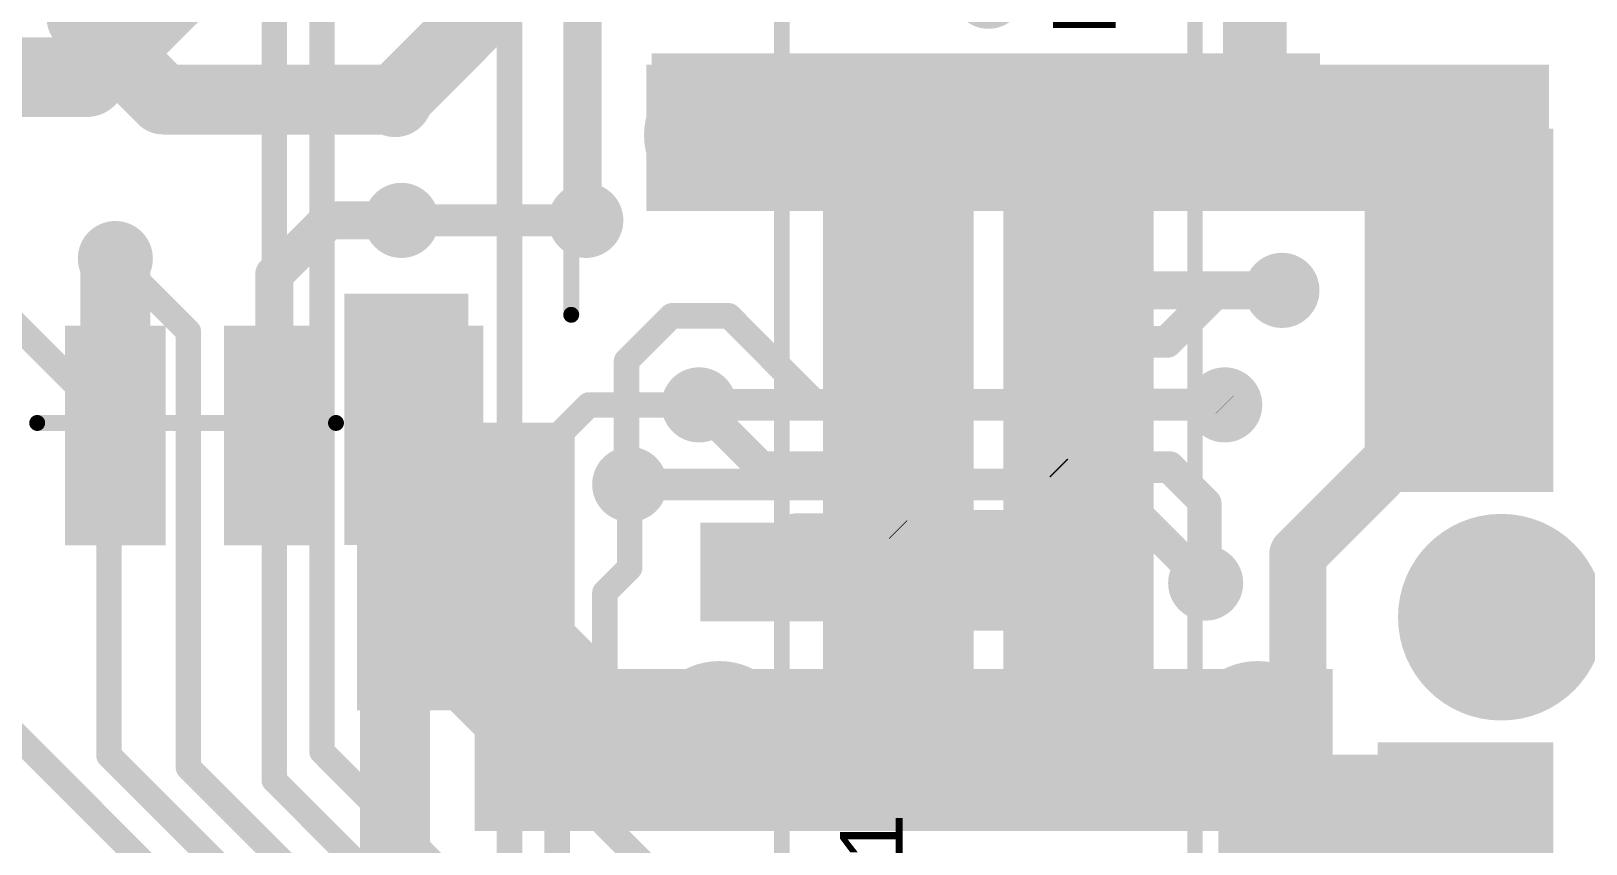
# Model space of a CAD drawing. Header units: millimetres. Extents: x -1.41 to 1.41, y -0.13 to 2.68.
# Drawn here: x -0.8745 to -0.3854, y 0.243 to 0.4985 of the extents above; entities that cross this region are included whole.
import ezdxf

# ---------------------------------------------------------------- set-up
doc = ezdxf.new("R2010")
doc.units = ezdxf.units.MM
doc.header["$MEASUREMENT"] = 0
for name, color, linetype in [('BottomLayer', 5, 'Continuous'), ('BottomPaste', 16, 'Continuous'), ('BottomSolder', 6, 'Continuous'), ('Mechanical2', 216, 'Continuous'), ('MultiLayer', 9, 'Continuous'), ('PadHoleLayer', 156, 'Continuous'), ('TopLayer', 1, 'Continuous'), ('TopOverlay', 2, 'Continuous'), ('TopPaste', 8, 'Continuous'), ('TopSolder', 216, 'Continuous'), ('ViaHoleLayer', 16, 'Continuous')]:
    doc.layers.add(name, color=color, linetype=linetype)

# ---------------------------------------------------------------- blocks, each defined once
blk = doc.blocks.new('T_______S______13___A________5')
at = {"layer": 'TopLayer'}
for points in [[(-0.20669, 0.11811), (-0.12795, 0.11811), (-0.12795, 0.05906), (-0.20669, 0.05906)], [(0.12795, 0.11811), (0.20669, 0.11811), (0.20669, 0.05906), (0.12795, 0.05906)], [(-0.20669, -0.05906), (-0.12795, -0.05906), (-0.12795, -0.11811), (-0.20669, -0.11811)], [(0.12795, -0.05906), (0.20669, -0.05906), (0.20669, -0.11811), (0.12795, -0.11811)]]:
    blk.add_hatch(color=1, dxfattribs=at).paths.add_polyline_path(points)
at = {"layer": 'TopPaste'}
for points in [[(-0.20669, 0.11811), (-0.12795, 0.11811), (-0.12795, 0.05906), (-0.20669, 0.05906)], [(0.12795, 0.11811), (0.20669, 0.11811), (0.20669, 0.05906), (0.12795, 0.05906)], [(-0.20669, -0.05906), (-0.12795, -0.05906), (-0.12795, -0.11811), (-0.20669, -0.11811)], [(0.12795, -0.05906), (0.20669, -0.05906), (0.20669, -0.11811), (0.12795, -0.11811)]]:
    blk.add_hatch(color=8, dxfattribs=at).paths.add_polyline_path(points)
at = {"layer": 'TopSolder'}
for points in [[(-0.21069, 0.12211), (-0.12395, 0.12211), (-0.12395, 0.05506), (-0.21069, 0.05506)], [(0.12395, 0.12211), (0.21069, 0.12211), (0.21069, 0.05506), (0.12395, 0.05506)], [(-0.21069, -0.05506), (-0.12395, -0.05506), (-0.12395, -0.12211), (-0.21069, -0.12211)], [(0.12395, -0.05506), (0.21069, -0.05506), (0.21069, -0.12211), (0.12395, -0.12211)]]:
    blk.add_hatch(color=216, dxfattribs=at).paths.add_polyline_path(points)
at = {"layer": 'TopOverlay', "const_width": 0.005}
for points in [[(-0.09, 0.121), (0.094, 0.121)], [(-0.124, 0.047), (-0.124, -0.047)], [(0.124, 0.047), (0.124, -0.047)], [(-0.09, -0.121), (0.094, -0.121)]]:
    blk.add_lwpolyline(points, dxfattribs=at)
at = {"layer": 'TopOverlay', "const_width": 0.0025}
for points in [[(-0.09125, 0.121, 1), (-0.08875, 0.121, 1)], [(0.09275, 0.121, 1), (0.09525, 0.121, 1)], [(-0.12525, 0.047, 1), (-0.12275, 0.047, 1)], [(0.12275, 0.047, 1), (0.12525, 0.047, 1)], [(-0.12525, -0.047, 1), (-0.12275, -0.047, 1)], [(0.12275, -0.047, 1), (0.12525, -0.047, 1)], [(-0.09125, -0.121, 1), (-0.08875, -0.121, 1)], [(0.09275, -0.121, 1), (0.09525, -0.121, 1)]]:
    blk.add_lwpolyline(points, format="xyb", close=True, dxfattribs=at)
blk = doc.blocks.new('SOIC_8_B_14')
at = {"layer": 'BottomLayer'}
for points in [[(-0.13681, 0.06319), (-0.13681, 0.08681), (-0.07579, 0.08681), (-0.07579, 0.06319)], [(0.07579, 0.06319), (0.07579, 0.08681), (0.13681, 0.08681), (0.13681, 0.06319)], [(-0.13681, 0.01319), (-0.13681, 0.03681), (-0.07579, 0.03681), (-0.07579, 0.01319)], [(0.07579, 0.01319), (0.07579, 0.03681), (0.13681, 0.03681), (0.13681, 0.01319)], [(-0.13681, -0.03681), (-0.13681, -0.01319), (-0.07579, -0.01319), (-0.07579, -0.03681)], [(0.07579, -0.03681), (0.07579, -0.01319), (0.13681, -0.01319), (0.13681, -0.03681)], [(-0.13681, -0.08681), (-0.13681, -0.06319), (-0.07579, -0.06319), (-0.07579, -0.08681)], [(0.07579, -0.08681), (0.07579, -0.06319), (0.13681, -0.06319), (0.13681, -0.08681)]]:
    blk.add_hatch(color=5, dxfattribs=at).paths.add_polyline_path(points)
at = {"layer": 'BottomPaste'}
for points in [[(-0.13681, 0.06319), (-0.13681, 0.08681), (-0.07579, 0.08681), (-0.07579, 0.06319)], [(0.07579, 0.06319), (0.07579, 0.08681), (0.13681, 0.08681), (0.13681, 0.06319)], [(-0.13681, 0.01319), (-0.13681, 0.03681), (-0.07579, 0.03681), (-0.07579, 0.01319)], [(0.07579, 0.01319), (0.07579, 0.03681), (0.13681, 0.03681), (0.13681, 0.01319)], [(-0.13681, -0.03681), (-0.13681, -0.01319), (-0.07579, -0.01319), (-0.07579, -0.03681)], [(0.07579, -0.03681), (0.07579, -0.01319), (0.13681, -0.01319), (0.13681, -0.03681)], [(-0.13681, -0.08681), (-0.13681, -0.06319), (-0.07579, -0.06319), (-0.07579, -0.08681)], [(0.07579, -0.08681), (0.07579, -0.06319), (0.13681, -0.06319), (0.13681, -0.08681)]]:
    blk.add_hatch(color=16, dxfattribs=at).paths.add_polyline_path(points)
at = {"layer": 'BottomSolder'}
for points in [[(-0.14081, 0.05919), (-0.14081, 0.09081), (-0.07179, 0.09081), (-0.07179, 0.05919)], [(0.07179, 0.05919), (0.07179, 0.09081), (0.14081, 0.09081), (0.14081, 0.05919)], [(-0.14081, 0.00919), (-0.14081, 0.04081), (-0.07179, 0.04081), (-0.07179, 0.00919)], [(0.07179, 0.00919), (0.07179, 0.04081), (0.14081, 0.04081), (0.14081, 0.00919)], [(-0.14081, -0.04081), (-0.14081, -0.00919), (-0.07179, -0.00919), (-0.07179, -0.04081)], [(0.07179, -0.04081), (0.07179, -0.00919), (0.14081, -0.00919), (0.14081, -0.04081)], [(-0.14081, -0.09081), (-0.14081, -0.05919), (-0.07179, -0.05919), (-0.07179, -0.09081)], [(0.07179, -0.09081), (0.07179, -0.05919), (0.14081, -0.05919), (0.14081, -0.09081)]]:
    blk.add_hatch(color=6, dxfattribs=at).paths.add_polyline_path(points)
blk = doc.blocks.new('MC_318FB_41')
at = {"layer": 'BottomLayer'}
h = blk.add_hatch(color=5, dxfattribs=at)
edge = h.paths.add_edge_path()
edge.add_arc((-0.09449, 0.08465), 0.01969, 0, 360)
h = blk.add_hatch(color=5, dxfattribs=at)
edge = h.paths.add_edge_path()
edge.add_arc((0.09449, 0.08465), 0.01969, 0, 360)
h = blk.add_hatch(color=5, dxfattribs=at)
edge = h.paths.add_edge_path()
edge.add_arc((-0.09449, -0.08465), 0.01969, 0, 360)
h = blk.add_hatch(color=5, dxfattribs=at)
edge = h.paths.add_edge_path()
edge.add_arc((0.09449, -0.08465), 0.01969, 0, 360)
at = {"layer": 'BottomSolder'}
h = blk.add_hatch(color=6, dxfattribs=at)
edge = h.paths.add_edge_path()
edge.add_arc((-0.09449, 0.08465), 0.02369, 0, 360)
h = blk.add_hatch(color=6, dxfattribs=at)
edge = h.paths.add_edge_path()
edge.add_arc((0.09449, 0.08465), 0.02369, 0, 360)
h = blk.add_hatch(color=6, dxfattribs=at)
edge = h.paths.add_edge_path()
edge.add_arc((-0.14764, 0), 0.004, 0, 360)
h = blk.add_hatch(color=6, dxfattribs=at)
edge = h.paths.add_edge_path()
edge.add_arc((0.14764, 0), 0.004, 0, 360)
h = blk.add_hatch(color=6, dxfattribs=at)
edge = h.paths.add_edge_path()
edge.add_arc((-0.09449, -0.08465), 0.02369, 0, 360)
h = blk.add_hatch(color=6, dxfattribs=at)
edge = h.paths.add_edge_path()
edge.add_arc((0.09449, -0.08465), 0.02369, 0, 360)
at = {"layer": 'MultiLayer'}
h = blk.add_hatch(color=9, dxfattribs=at)
edge = h.paths.add_edge_path()
edge.add_arc((-0.09449, 0.08465), 0.01969, 0, 360)
h = blk.add_hatch(color=9, dxfattribs=at)
edge = h.paths.add_edge_path()
edge.add_arc((0.09449, 0.08465), 0.01969, 0, 360)
h = blk.add_hatch(color=9, dxfattribs=at)
edge = h.paths.add_edge_path()
edge.add_arc((-0.09449, -0.08465), 0.01969, 0, 360)
h = blk.add_hatch(color=9, dxfattribs=at)
edge = h.paths.add_edge_path()
edge.add_arc((0.09449, -0.08465), 0.01969, 0, 360)
at = {"layer": 'PadHoleLayer'}
h = blk.add_hatch(color=156, dxfattribs=at)
edge = h.paths.add_edge_path()
edge.add_arc((-0.09449, 0.08465), 0.01378, 0, 360)
h = blk.add_hatch(color=156, dxfattribs=at)
edge = h.paths.add_edge_path()
edge.add_arc((0.09449, 0.08465), 0.01378, 0, 360)
h = blk.add_hatch(color=156, dxfattribs=at)
edge = h.paths.add_edge_path()
edge.add_arc((-0.14764, 0), 0.01299, 0, 360)
h = blk.add_hatch(color=156, dxfattribs=at)
edge = h.paths.add_edge_path()
edge.add_arc((0.13937, 0), 0.01142, 90, 270)
edge.add_line((0.13937, -0.01142), (0.15591, -0.01142))
edge.add_arc((0.15591, 0), 0.01142, 270, 450)
edge.add_line((0.15591, 0.01142), (0.13937, 0.01142))
h = blk.add_hatch(color=156, dxfattribs=at)
edge = h.paths.add_edge_path()
edge.add_arc((-0.09449, -0.08465), 0.01378, 0, 360)
h = blk.add_hatch(color=156, dxfattribs=at)
edge = h.paths.add_edge_path()
edge.add_arc((0.09449, -0.08465), 0.01378, 0, 360)
at = {"layer": 'TopLayer'}
h = blk.add_hatch(color=1, dxfattribs=at)
edge = h.paths.add_edge_path()
edge.add_arc((-0.09449, 0.08465), 0.01969, 0, 360)
h = blk.add_hatch(color=1, dxfattribs=at)
edge = h.paths.add_edge_path()
edge.add_arc((0.09449, 0.08465), 0.01969, 0, 360)
for points in [[(-0.11417, 0.04803), (-0.10236, 0.04803), (-0.10236, 0.00866), (-0.11417, 0.00866)], [(-0.09449, 0.04803), (-0.08268, 0.04803), (-0.08268, 0.00866), (-0.09449, 0.00866)], [(-0.0748, 0.04803), (-0.06299, 0.04803), (-0.06299, 0.00866), (-0.0748, 0.00866)], [(-0.05512, 0.04803), (-0.04331, 0.04803), (-0.04331, 0.00866), (-0.05512, 0.00866)], [(-0.03543, 0.04803), (-0.02362, 0.04803), (-0.02362, 0.00866), (-0.03543, 0.00866)], [(-0.01575, 0.04803), (-0.00394, 0.04803), (-0.00394, 0.00866), (-0.01575, 0.00866)], [(0.00394, 0.04803), (0.01575, 0.04803), (0.01575, 0.00866), (0.00394, 0.00866)], [(0.02362, 0.04803), (0.03543, 0.04803), (0.03543, 0.00866), (0.02362, 0.00866)], [(0.04331, 0.04803), (0.05512, 0.04803), (0.05512, 0.00866), (0.04331, 0.00866)], [(0.06299, 0.04803), (0.0748, 0.04803), (0.0748, 0.00866), (0.06299, 0.00866)], [(0.08268, 0.04803), (0.09449, 0.04803), (0.09449, 0.00866), (0.08268, 0.00866)], [(0.10236, 0.04803), (0.11417, 0.04803), (0.11417, 0.00866), (0.10236, 0.00866)], [(-0.11417, -0.00866), (-0.10236, -0.00866), (-0.10236, -0.04803), (-0.11417, -0.04803)], [(-0.09449, -0.00866), (-0.08268, -0.00866), (-0.08268, -0.04803), (-0.09449, -0.04803)], [(-0.0748, -0.00866), (-0.06299, -0.00866), (-0.06299, -0.04803), (-0.0748, -0.04803)], [(-0.05512, -0.00866), (-0.04331, -0.00866), (-0.04331, -0.04803), (-0.05512, -0.04803)], [(-0.03543, -0.00866), (-0.02362, -0.00866), (-0.02362, -0.04803), (-0.03543, -0.04803)], [(-0.01575, -0.00866), (-0.00394, -0.00866), (-0.00394, -0.04803), (-0.01575, -0.04803)], [(0.00394, -0.00866), (0.01575, -0.00866), (0.01575, -0.04803), (0.00394, -0.04803)], [(0.02362, -0.00866), (0.03543, -0.00866), (0.03543, -0.04803), (0.02362, -0.04803)], [(0.04331, -0.00866), (0.05512, -0.00866), (0.05512, -0.04803), (0.04331, -0.04803)], [(0.06299, -0.00866), (0.0748, -0.00866), (0.0748, -0.04803), (0.06299, -0.04803)], [(0.08268, -0.00866), (0.09449, -0.00866), (0.09449, -0.04803), (0.08268, -0.04803)], [(0.10236, -0.00866), (0.11417, -0.00866), (0.11417, -0.04803), (0.10236, -0.04803)]]:
    blk.add_hatch(color=1, dxfattribs=at).paths.add_polyline_path(points)
h = blk.add_hatch(color=1, dxfattribs=at)
edge = h.paths.add_edge_path()
edge.add_arc((-0.09449, -0.08465), 0.01969, 0, 360)
h = blk.add_hatch(color=1, dxfattribs=at)
edge = h.paths.add_edge_path()
edge.add_arc((0.09449, -0.08465), 0.01969, 0, 360)
at = {"layer": 'TopPaste'}
for points in [[(-0.11417, 0.04803), (-0.10236, 0.04803), (-0.10236, 0.00866), (-0.11417, 0.00866)], [(-0.09449, 0.04803), (-0.08268, 0.04803), (-0.08268, 0.00866), (-0.09449, 0.00866)], [(-0.0748, 0.04803), (-0.06299, 0.04803), (-0.06299, 0.00866), (-0.0748, 0.00866)], [(-0.05512, 0.04803), (-0.04331, 0.04803), (-0.04331, 0.00866), (-0.05512, 0.00866)], [(-0.03543, 0.04803), (-0.02362, 0.04803), (-0.02362, 0.00866), (-0.03543, 0.00866)], [(-0.01575, 0.04803), (-0.00394, 0.04803), (-0.00394, 0.00866), (-0.01575, 0.00866)], [(0.00394, 0.04803), (0.01575, 0.04803), (0.01575, 0.00866), (0.00394, 0.00866)], [(0.02362, 0.04803), (0.03543, 0.04803), (0.03543, 0.00866), (0.02362, 0.00866)], [(0.04331, 0.04803), (0.05512, 0.04803), (0.05512, 0.00866), (0.04331, 0.00866)], [(0.06299, 0.04803), (0.0748, 0.04803), (0.0748, 0.00866), (0.06299, 0.00866)], [(0.08268, 0.04803), (0.09449, 0.04803), (0.09449, 0.00866), (0.08268, 0.00866)], [(0.10236, 0.04803), (0.11417, 0.04803), (0.11417, 0.00866), (0.10236, 0.00866)], [(-0.11417, -0.00866), (-0.10236, -0.00866), (-0.10236, -0.04803), (-0.11417, -0.04803)], [(-0.09449, -0.00866), (-0.08268, -0.00866), (-0.08268, -0.04803), (-0.09449, -0.04803)], [(-0.0748, -0.00866), (-0.06299, -0.00866), (-0.06299, -0.04803), (-0.0748, -0.04803)], [(-0.05512, -0.00866), (-0.04331, -0.00866), (-0.04331, -0.04803), (-0.05512, -0.04803)], [(-0.03543, -0.00866), (-0.02362, -0.00866), (-0.02362, -0.04803), (-0.03543, -0.04803)], [(-0.01575, -0.00866), (-0.00394, -0.00866), (-0.00394, -0.04803), (-0.01575, -0.04803)], [(0.00394, -0.00866), (0.01575, -0.00866), (0.01575, -0.04803), (0.00394, -0.04803)], [(0.02362, -0.00866), (0.03543, -0.00866), (0.03543, -0.04803), (0.02362, -0.04803)], [(0.04331, -0.00866), (0.05512, -0.00866), (0.05512, -0.04803), (0.04331, -0.04803)], [(0.06299, -0.00866), (0.0748, -0.00866), (0.0748, -0.04803), (0.06299, -0.04803)], [(0.08268, -0.00866), (0.09449, -0.00866), (0.09449, -0.04803), (0.08268, -0.04803)], [(0.10236, -0.00866), (0.11417, -0.00866), (0.11417, -0.04803), (0.10236, -0.04803)]]:
    blk.add_hatch(color=8, dxfattribs=at).paths.add_polyline_path(points)
at = {"layer": 'TopSolder'}
h = blk.add_hatch(color=216, dxfattribs=at)
edge = h.paths.add_edge_path()
edge.add_arc((-0.09449, 0.08465), 0.02369, 0, 360)
h = blk.add_hatch(color=216, dxfattribs=at)
edge = h.paths.add_edge_path()
edge.add_arc((0.09449, 0.08465), 0.02369, 0, 360)
for points in [[(-0.11817, 0.05203), (-0.09836, 0.05203), (-0.09836, 0.00466), (-0.11817, 0.00466)], [(-0.09849, 0.05203), (-0.07868, 0.05203), (-0.07868, 0.00466), (-0.09849, 0.00466)], [(-0.0788, 0.05203), (-0.05899, 0.05203), (-0.05899, 0.00466), (-0.0788, 0.00466)], [(-0.05912, 0.05203), (-0.03931, 0.05203), (-0.03931, 0.00466), (-0.05912, 0.00466)], [(-0.03943, 0.05203), (-0.01962, 0.05203), (-0.01962, 0.00466), (-0.03943, 0.00466)], [(-0.01975, 0.05203), (0.00006, 0.05203), (0.00006, 0.00466), (-0.01975, 0.00466)], [(-0.00006, 0.05203), (0.01975, 0.05203), (0.01975, 0.00466), (-0.00006, 0.00466)], [(0.01962, 0.05203), (0.03943, 0.05203), (0.03943, 0.00466), (0.01962, 0.00466)], [(0.03931, 0.05203), (0.05912, 0.05203), (0.05912, 0.00466), (0.03931, 0.00466)], [(0.05899, 0.05203), (0.0788, 0.05203), (0.0788, 0.00466), (0.05899, 0.00466)], [(0.07868, 0.05203), (0.09849, 0.05203), (0.09849, 0.00466), (0.07868, 0.00466)], [(0.09836, 0.05203), (0.11817, 0.05203), (0.11817, 0.00466), (0.09836, 0.00466)], [(-0.11817, -0.00466), (-0.09836, -0.00466), (-0.09836, -0.05203), (-0.11817, -0.05203)], [(-0.09849, -0.00466), (-0.07868, -0.00466), (-0.07868, -0.05203), (-0.09849, -0.05203)], [(-0.0788, -0.00466), (-0.05899, -0.00466), (-0.05899, -0.05203), (-0.0788, -0.05203)], [(-0.05912, -0.00466), (-0.03931, -0.00466), (-0.03931, -0.05203), (-0.05912, -0.05203)], [(-0.03943, -0.00466), (-0.01962, -0.00466), (-0.01962, -0.05203), (-0.03943, -0.05203)], [(-0.01975, -0.00466), (0.00006, -0.00466), (0.00006, -0.05203), (-0.01975, -0.05203)], [(-0.00006, -0.00466), (0.01975, -0.00466), (0.01975, -0.05203), (-0.00006, -0.05203)], [(0.01962, -0.00466), (0.03943, -0.00466), (0.03943, -0.05203), (0.01962, -0.05203)], [(0.03931, -0.00466), (0.05912, -0.00466), (0.05912, -0.05203), (0.03931, -0.05203)], [(0.05899, -0.00466), (0.0788, -0.00466), (0.0788, -0.05203), (0.05899, -0.05203)], [(0.07868, -0.00466), (0.09849, -0.00466), (0.09849, -0.05203), (0.07868, -0.05203)], [(0.09836, -0.00466), (0.11817, -0.00466), (0.11817, -0.05203), (0.09836, -0.05203)]]:
    blk.add_hatch(color=216, dxfattribs=at).paths.add_polyline_path(points)
h = blk.add_hatch(color=216, dxfattribs=at)
edge = h.paths.add_edge_path()
edge.add_arc((-0.14764, 0), 0.004, 0, 360)
h = blk.add_hatch(color=216, dxfattribs=at)
edge = h.paths.add_edge_path()
edge.add_arc((0.14764, 0), 0.004, 0, 360)
h = blk.add_hatch(color=216, dxfattribs=at)
edge = h.paths.add_edge_path()
edge.add_arc((-0.09449, -0.08465), 0.02369, 0, 360)
h = blk.add_hatch(color=216, dxfattribs=at)
edge = h.paths.add_edge_path()
edge.add_arc((0.09449, -0.08465), 0.02369, 0, 360)
at = {"layer": 'TopOverlay', "const_width": 0.00492}
for points in [[(-0.14, -0.065, -0.558791), (-0.14, 0.065)], [(0.145, 0.065, -0.523952), (0.145, -0.065)]]:
    blk.add_lwpolyline(points, format="xyb", dxfattribs=at)
for points in [[(-0.14, 0.06501), (0.145, 0.06501)], [(-0.14, -0.06499), (0.145, -0.06499)]]:
    blk.add_lwpolyline(points, dxfattribs=at)
at = {"layer": 'TopOverlay', "const_width": 0.00246}
for points in [[(-0.14123, 0.06501, 1), (-0.13877, 0.06501, 1)], [(-0.14123, 0.065, 1), (-0.13877, 0.065, 1)], [(0.14377, 0.06501, 1), (0.14623, 0.06501, 1)], [(0.14377, 0.065, 1), (0.14623, 0.065, 1)], [(-0.14123, -0.06499, 1), (-0.13877, -0.06499, 1)], [(-0.14123, -0.065, 1), (-0.13877, -0.065, 1)], [(0.14377, -0.06499, 1), (0.14623, -0.06499, 1)], [(0.14377, -0.065, 1), (0.14623, -0.065, 1)]]:
    blk.add_lwpolyline(points, format="xyb", close=True, dxfattribs=at)
at = {"layer": 'TopOverlay'}
for s, p in [('A1', (-0.151, 0.027)), ('B1', (0.126, -0.04))]:
    blk.add_text(s, height=0.019685, dxfattribs=at).set_placement(p)
blk = doc.blocks.new('M55_7012642R_B_125')
at = {"layer": 'BottomLayer'}
for points in [[(0.37461, 0.14961), (0.42185, 0.14961), (0.42185, 0.04331), (0.37461, 0.04331)], [(0.37461, -0.04331), (0.42185, -0.04331), (0.42185, -0.14961), (0.37461, -0.14961)]]:
    blk.add_hatch(color=5, dxfattribs=at).paths.add_polyline_path(points)
at = {"layer": 'BottomPaste'}
for points in [[(0.37461, 0.14961), (0.42185, 0.14961), (0.42185, 0.04331), (0.37461, 0.04331)], [(0.37461, -0.04331), (0.42185, -0.04331), (0.42185, -0.14961), (0.37461, -0.14961)]]:
    blk.add_hatch(color=16, dxfattribs=at).paths.add_polyline_path(points)
at = {"layer": 'BottomSolder'}
for points in [[(0.37061, 0.15361), (0.42585, 0.15361), (0.42585, 0.03931), (0.37061, 0.03931)], [(0.37061, -0.03931), (0.42585, -0.03931), (0.42585, -0.15361), (0.37061, -0.15361)]]:
    blk.add_hatch(color=6, dxfattribs=at).paths.add_polyline_path(points)
h = blk.add_hatch(color=6, dxfattribs=at)
edge = h.paths.add_edge_path()
edge.add_arc((0.38701, 0), 0.004, 0, 360)
at = {"layer": 'PadHoleLayer'}
h = blk.add_hatch(color=156, dxfattribs=at)
edge = h.paths.add_edge_path()
edge.add_arc((0.38701, 0), 0.03248, 0, 360)
at = {"layer": 'TopSolder'}
h = blk.add_hatch(color=216, dxfattribs=at)
edge = h.paths.add_edge_path()
edge.add_arc((0.38701, 0), 0.004, 0, 360)
blk = doc.blocks.new('R__0603_B_135')
at = {"layer": 'BottomLayer'}
for points in [[(-0.045, -0.0175), (-0.045, 0.0175), (-0.015, 0.0175), (-0.015, -0.0175)], [(0.015, -0.0175), (0.015, 0.0175), (0.045, 0.0175), (0.045, -0.0175)]]:
    blk.add_hatch(color=5, dxfattribs=at).paths.add_polyline_path(points)
at = {"layer": 'BottomPaste'}
for points in [[(-0.045, -0.0175), (-0.045, 0.0175), (-0.015, 0.0175), (-0.015, -0.0175)], [(0.015, -0.0175), (0.015, 0.0175), (0.045, 0.0175), (0.045, -0.0175)]]:
    blk.add_hatch(color=16, dxfattribs=at).paths.add_polyline_path(points)
at = {"layer": 'BottomSolder'}
for points in [[(-0.049, -0.0215), (-0.049, 0.0215), (-0.011, 0.0215), (-0.011, -0.0215)], [(0.011, -0.0215), (0.011, 0.0215), (0.049, 0.0215), (0.049, -0.0215)]]:
    blk.add_hatch(color=6, dxfattribs=at).paths.add_polyline_path(points)
blk = doc.blocks.new('R__0603_B_136')
at = {"layer": 'BottomLayer'}
for points in [[(-0.045, -0.0175), (-0.045, 0.0175), (-0.015, 0.0175), (-0.015, -0.0175)], [(0.015, -0.0175), (0.015, 0.0175), (0.045, 0.0175), (0.045, -0.0175)]]:
    blk.add_hatch(color=5, dxfattribs=at).paths.add_polyline_path(points)
at = {"layer": 'BottomPaste'}
for points in [[(-0.045, -0.0175), (-0.045, 0.0175), (-0.015, 0.0175), (-0.015, -0.0175)], [(0.015, -0.0175), (0.015, 0.0175), (0.045, 0.0175), (0.045, -0.0175)]]:
    blk.add_hatch(color=16, dxfattribs=at).paths.add_polyline_path(points)
at = {"layer": 'BottomSolder'}
for points in [[(-0.049, -0.0215), (-0.049, 0.0215), (-0.011, 0.0215), (-0.011, -0.0215)], [(0.011, -0.0215), (0.011, 0.0215), (0.049, 0.0215), (0.049, -0.0215)]]:
    blk.add_hatch(color=6, dxfattribs=at).paths.add_polyline_path(points)

msp = doc.modelspace()

# ---------------------------------------------------------------- hatches: boundary and pattern name
at = {"layer": 'BottomLayer'}
h = msp.add_hatch(color=5, dxfattribs=at)
edge = h.paths.add_edge_path()
edge.add_arc((-0.76, 0.477), 0.01181, 0, 360)
for points in [[(-0.681, 0.442), (-0.398, 0.442), (-0.398, 0.488), (-0.681, 0.488)], [(-0.455, 0.355), (-0.397, 0.355), (-0.397, 0.488), (-0.455, 0.488)], [(-0.776, 0.337), (-0.737, 0.337), (-0.737, 0.416), (-0.776, 0.416)], [(-0.664, 0.313), (-0.569, 0.313), (-0.569, 0.344), (-0.664, 0.344)], [(-0.682, 0.253), (-0.465, 0.253), (-0.465, 0.298), (-0.682, 0.298)], [(-0.476, 0.163), (-0.4, 0.163), (-0.4, 0.271), (-0.476, 0.271)], [(-0.501, 0.163), (-0.466, 0.163), (-0.466, 0.255), (-0.501, 0.255)]]:
    msp.add_hatch(color=5, dxfattribs=at).paths.add_polyline_path(points)
h = msp.add_hatch(color=5, dxfattribs=at)
edge = h.paths.add_edge_path()
edge.add_arc((-0.758, 0.439), 0.01181, 0, 360)
h = msp.add_hatch(color=5, dxfattribs=at)
edge = h.paths.add_edge_path()
edge.add_arc((-0.7, 0.439), 0.01181, 0, 360)
h = msp.add_hatch(color=5, dxfattribs=at)
edge = h.paths.add_edge_path()
edge.add_arc((-0.848, 0.427), 0.01181, 0, 360)
h = msp.add_hatch(color=5, dxfattribs=at)
edge = h.paths.add_edge_path()
edge.add_arc((-0.481, 0.417), 0.01181, 0, 360)
h = msp.add_hatch(color=5, dxfattribs=at)
edge = h.paths.add_edge_path()
edge.add_arc((-0.76, 0.4), 0.01181, 0, 360)
h = msp.add_hatch(color=5, dxfattribs=at)
edge = h.paths.add_edge_path()
edge.add_arc((-0.66438, 0.381), 0.01181, 0, 360)
h = msp.add_hatch(color=5, dxfattribs=at)
edge = h.paths.add_edge_path()
edge.add_arc((-0.499, 0.381), 0.01181, 0, 360)
h = msp.add_hatch(color=5, dxfattribs=at)
edge = h.paths.add_edge_path()
edge.add_arc((-0.68619, 0.356), 0.01181, 0, 360)
h = msp.add_hatch(color=5, dxfattribs=at)
edge = h.paths.add_edge_path()
edge.add_arc((-0.651, 0.325), 0.01181, 0, 360)
h = msp.add_hatch(color=5, dxfattribs=at)
edge = h.paths.add_edge_path()
edge.add_arc((-0.505, 0.325), 0.01181, 0, 360)
h = msp.add_hatch(color=5, dxfattribs=at)
edge = h.paths.add_edge_path()
edge.add_arc((-0.76, 0.305), 0.01181, 0, 360)
at = {"layer": 'BottomSolder'}
h = msp.add_hatch(color=6, dxfattribs=at)
edge = h.paths.add_edge_path()
edge.add_arc((-0.76, 0.477), 0.00591, 0, 360)
h = msp.add_hatch(color=6, dxfattribs=at)
edge = h.paths.add_edge_path()
edge.add_arc((-0.758, 0.439), 0.00591, 0, 360)
h = msp.add_hatch(color=6, dxfattribs=at)
edge = h.paths.add_edge_path()
edge.add_arc((-0.7, 0.439), 0.00591, 0, 360)
h = msp.add_hatch(color=6, dxfattribs=at)
edge = h.paths.add_edge_path()
edge.add_arc((-0.848, 0.427), 0.00591, 0, 360)
h = msp.add_hatch(color=6, dxfattribs=at)
edge = h.paths.add_edge_path()
edge.add_arc((-0.481, 0.417), 0.00591, 0, 360)
h = msp.add_hatch(color=6, dxfattribs=at)
edge = h.paths.add_edge_path()
edge.add_arc((-0.76, 0.4), 0.00591, 0, 360)
h = msp.add_hatch(color=6, dxfattribs=at)
edge = h.paths.add_edge_path()
edge.add_arc((-0.66438, 0.381), 0.00591, 0, 360)
h = msp.add_hatch(color=6, dxfattribs=at)
edge = h.paths.add_edge_path()
edge.add_arc((-0.499, 0.381), 0.00591, 0, 360)
h = msp.add_hatch(color=6, dxfattribs=at)
edge = h.paths.add_edge_path()
edge.add_arc((-0.68619, 0.356), 0.00591, 0, 360)
h = msp.add_hatch(color=6, dxfattribs=at)
edge = h.paths.add_edge_path()
edge.add_arc((-0.651, 0.325), 0.00591, 0, 360)
h = msp.add_hatch(color=6, dxfattribs=at)
edge = h.paths.add_edge_path()
edge.add_arc((-0.505, 0.325), 0.00591, 0, 360)
h = msp.add_hatch(color=6, dxfattribs=at)
edge = h.paths.add_edge_path()
edge.add_arc((-0.76, 0.305), 0.00591, 0, 360)
at = {"layer": 'TopLayer'}
for points in [[(-0.67929, 0.44454), (-0.63829, 0.44454), (-0.63829, 0.49154), (-0.67929, 0.49154)], [(-0.47069, 0.49154), (-0.67769, 0.49154), (-0.67769, 0.47354), (-0.47069, 0.47354)], [(-0.51, 0.44454), (-0.469, 0.44454), (-0.469, 0.49154), (-0.51, 0.49154)], [(-0.772, 0.285), (-0.707, 0.285), (-0.707, 0.373), (-0.772, 0.373)], [(-0.68128, 0.28928), (-0.723, 0.331), (-0.75578, 0.29822), (-0.71407, 0.2565)], [(-0.735, 0.247), (-0.63829, 0.247), (-0.63829, 0.298), (-0.735, 0.298)], [(-0.51, 0.251), (-0.469, 0.251), (-0.469, 0.298), (-0.51, 0.298)], [(-0.676, 0.247), (-0.469, 0.247), (-0.469, 0.269), (-0.676, 0.269)]]:
    msp.add_hatch(color=1, dxfattribs=at).paths.add_polyline_path(points)
h = msp.add_hatch(color=1, dxfattribs=at)
edge = h.paths.add_edge_path()
edge.add_arc((-0.76, 0.477), 0.01181, 0, 360)
h = msp.add_hatch(color=1, dxfattribs=at)
edge = h.paths.add_edge_path()
edge.add_arc((-0.758, 0.439), 0.01181, 0, 360)
h = msp.add_hatch(color=1, dxfattribs=at)
edge = h.paths.add_edge_path()
edge.add_arc((-0.7, 0.439), 0.01181, 0, 360)
h = msp.add_hatch(color=1, dxfattribs=at)
edge = h.paths.add_edge_path()
edge.add_arc((-0.848, 0.427), 0.01181, 0, 360)
h = msp.add_hatch(color=1, dxfattribs=at)
edge = h.paths.add_edge_path()
edge.add_arc((-0.481, 0.417), 0.01181, 0, 360)
h = msp.add_hatch(color=1, dxfattribs=at)
edge = h.paths.add_edge_path()
edge.add_arc((-0.76, 0.4), 0.01181, 0, 360)
h = msp.add_hatch(color=1, dxfattribs=at)
edge = h.paths.add_edge_path()
edge.add_arc((-0.66438, 0.381), 0.01181, 0, 360)
h = msp.add_hatch(color=1, dxfattribs=at)
edge = h.paths.add_edge_path()
edge.add_arc((-0.499, 0.381), 0.01181, 0, 360)
h = msp.add_hatch(color=1, dxfattribs=at)
edge = h.paths.add_edge_path()
edge.add_arc((-0.68619, 0.356), 0.01181, 0, 360)
h = msp.add_hatch(color=1, dxfattribs=at)
edge = h.paths.add_edge_path()
edge.add_arc((-0.651, 0.325), 0.01181, 0, 360)
h = msp.add_hatch(color=1, dxfattribs=at)
edge = h.paths.add_edge_path()
edge.add_arc((-0.505, 0.325), 0.01181, 0, 360)
h = msp.add_hatch(color=1, dxfattribs=at)
edge = h.paths.add_edge_path()
edge.add_arc((-0.76, 0.305), 0.01181, 0, 360)
at = {"layer": 'TopSolder'}
h = msp.add_hatch(color=216, dxfattribs=at)
edge = h.paths.add_edge_path()
edge.add_arc((-0.76, 0.477), 0.00591, 0, 360)
h = msp.add_hatch(color=216, dxfattribs=at)
edge = h.paths.add_edge_path()
edge.add_arc((-0.758, 0.439), 0.00591, 0, 360)
h = msp.add_hatch(color=216, dxfattribs=at)
edge = h.paths.add_edge_path()
edge.add_arc((-0.7, 0.439), 0.00591, 0, 360)
h = msp.add_hatch(color=216, dxfattribs=at)
edge = h.paths.add_edge_path()
edge.add_arc((-0.848, 0.427), 0.00591, 0, 360)
h = msp.add_hatch(color=216, dxfattribs=at)
edge = h.paths.add_edge_path()
edge.add_arc((-0.481, 0.417), 0.00591, 0, 360)
h = msp.add_hatch(color=216, dxfattribs=at)
edge = h.paths.add_edge_path()
edge.add_arc((-0.76, 0.4), 0.00591, 0, 360)
h = msp.add_hatch(color=216, dxfattribs=at)
edge = h.paths.add_edge_path()
edge.add_arc((-0.66438, 0.381), 0.00591, 0, 360)
h = msp.add_hatch(color=216, dxfattribs=at)
edge = h.paths.add_edge_path()
edge.add_arc((-0.499, 0.381), 0.00591, 0, 360)
h = msp.add_hatch(color=216, dxfattribs=at)
edge = h.paths.add_edge_path()
edge.add_arc((-0.68619, 0.356), 0.00591, 0, 360)
h = msp.add_hatch(color=216, dxfattribs=at)
edge = h.paths.add_edge_path()
edge.add_arc((-0.651, 0.325), 0.00591, 0, 360)
h = msp.add_hatch(color=216, dxfattribs=at)
edge = h.paths.add_edge_path()
edge.add_arc((-0.505, 0.325), 0.00591, 0, 360)
h = msp.add_hatch(color=216, dxfattribs=at)
edge = h.paths.add_edge_path()
edge.add_arc((-0.76, 0.305), 0.00591, 0, 360)
at = {"layer": 'ViaHoleLayer'}
h = msp.add_hatch(color=16, dxfattribs=at)
edge = h.paths.add_edge_path()
edge.add_arc((-0.76, 0.477), 0.00591, 0, 360)
h = msp.add_hatch(color=16, dxfattribs=at)
edge = h.paths.add_edge_path()
edge.add_arc((-0.758, 0.439), 0.00591, 0, 360)
h = msp.add_hatch(color=16, dxfattribs=at)
edge = h.paths.add_edge_path()
edge.add_arc((-0.7, 0.439), 0.00591, 0, 360)
h = msp.add_hatch(color=16, dxfattribs=at)
edge = h.paths.add_edge_path()
edge.add_arc((-0.848, 0.427), 0.00591, 0, 360)
h = msp.add_hatch(color=16, dxfattribs=at)
edge = h.paths.add_edge_path()
edge.add_arc((-0.481, 0.417), 0.00591, 0, 360)
h = msp.add_hatch(color=16, dxfattribs=at)
edge = h.paths.add_edge_path()
edge.add_arc((-0.76, 0.4), 0.00591, 0, 360)
h = msp.add_hatch(color=16, dxfattribs=at)
edge = h.paths.add_edge_path()
edge.add_arc((-0.66438, 0.381), 0.00591, 0, 360)
h = msp.add_hatch(color=16, dxfattribs=at)
edge = h.paths.add_edge_path()
edge.add_arc((-0.499, 0.381), 0.00591, 0, 360)
h = msp.add_hatch(color=16, dxfattribs=at)
edge = h.paths.add_edge_path()
edge.add_arc((-0.68619, 0.356), 0.00591, 0, 360)
h = msp.add_hatch(color=16, dxfattribs=at)
edge = h.paths.add_edge_path()
edge.add_arc((-0.651, 0.325), 0.00591, 0, 360)
h = msp.add_hatch(color=16, dxfattribs=at)
edge = h.paths.add_edge_path()
edge.add_arc((-0.505, 0.325), 0.00591, 0, 360)
h = msp.add_hatch(color=16, dxfattribs=at)
edge = h.paths.add_edge_path()
edge.add_arc((-0.76, 0.305), 0.00591, 0, 360)

# ---------------------------------------------------------------- linework, layer by layer
at = {"layer": 'BottomLayer'}
for points, const_width in [([(-0.724, 0.23), (-0.724, 0.638)], 0.008), ([(-0.85862, 0.50262), (-0.85862, 0.52735)], 0.022), ([(-0.85862, 0.50262), (-0.833, 0.477)], 0.022), ([(-0.7, 0.439), (-0.7, 0.511)], 0.01), ([(-0.833, 0.477), (-0.76, 0.477)], 0.022), ([(-0.42171, 0.44671), (-0.42171, 0.45737)], 0.022), ([(-0.43585, 0.44937), (-0.42323, 0.43675)], 0.022), ([(-0.42323, 0.44377), (-0.421, 0.446)], 0.022), ([(-0.42171, 0.44671), (-0.421, 0.446)], 0.022), ([(-0.42323, 0.43675), (-0.42323, 0.44377)], 0.022), ([(-0.42323, 0.41071), (-0.42323, 0.43675)], 0.022), ([(-0.798, 0.422), (-0.781, 0.439)], 0.012), ([(-0.781, 0.439), (-0.758, 0.439)], 0.012), ([(-0.848, 0.3714), (-0.848, 0.427)], 0.022), ([(-0.426, 0.384), (-0.426, 0.4215)], 0.018), ([(-0.798, 0.3714), (-0.798, 0.422)], 0.012), ([(-0.543, 0.412), (-0.538, 0.417)], 0.008), ([(-0.538, 0.417), (-0.481, 0.417)], 0.012), ([(-0.76031, 0.39969), (-0.76, 0.4)], 0.022), ([(-0.76031, 0.39779), (-0.76031, 0.39969)], 0.022), ([(-0.476, 0.334), (-0.426, 0.384)], 0.018), ([(-0.709, 0.371), (-0.699, 0.381)], 0.008), ([(-0.699, 0.381), (-0.66438, 0.381)], 0.008), ([(-0.66438, 0.381), (-0.499, 0.381)], 0.01), ([(-0.709, 0.237), (-0.709, 0.371)], 0.008), ([(-0.68719, 0.356), (-0.536, 0.356)], 0.01), ([(-0.68719, 0.356), (-0.68619, 0.356)], 0.008), ([(-0.68619, 0.32981), (-0.68619, 0.356)], 0.008), ([(-0.536, 0.356), (-0.505, 0.325)], 0.01), ([(-0.476, 0.292), (-0.476, 0.334)], 0.018), ([(-0.694, 0.322), (-0.68619, 0.32981)], 0.008), ([(-0.694, 0.249), (-0.694, 0.322)], 0.008), ([(-0.76, 0.219), (-0.76, 0.305)], 0.022), ([(-0.694, 0.249), (-0.595, 0.15)], 0.008), ([(-0.44285, 0.2443), (-0.42009, 0.22153)], 0.008)]:
    msp.add_lwpolyline(points, dxfattribs=dict(at, const_width=const_width))
for points, const_width in [([(-0.86412, 0.50262, 1), (-0.85312, 0.50262, 1)], 0.011), ([(-0.86412, 0.50262, 1), (-0.85312, 0.50262, 1)], 0.011), ([(-0.8385, 0.477, 1), (-0.8275, 0.477, 1)], 0.011), ([(-0.8385, 0.477, 1), (-0.8275, 0.477, 1)], 0.011), ([(-0.7655, 0.477, 1), (-0.7545, 0.477, 1)], 0.011), ([(-0.42721, 0.45737, 1), (-0.41621, 0.45737, 1)], 0.011), ([(-0.44135, 0.44937, 1), (-0.43035, 0.44937, 1)], 0.011), ([(-0.42721, 0.44671, 1), (-0.41621, 0.44671, 1)], 0.011), ([(-0.42721, 0.44671, 1), (-0.41621, 0.44671, 1)], 0.011), ([(-0.4265, 0.446, 1), (-0.4155, 0.446, 1)], 0.011), ([(-0.4265, 0.446, 1), (-0.4155, 0.446, 1)], 0.011), ([(-0.42873, 0.44377, 1), (-0.41773, 0.44377, 1)], 0.011), ([(-0.42873, 0.44377, 1), (-0.41773, 0.44377, 1)], 0.011), ([(-0.42873, 0.43675, 1), (-0.41773, 0.43675, 1)], 0.011), ([(-0.42873, 0.43675, 1), (-0.41773, 0.43675, 1)], 0.011), ([(-0.42873, 0.43675, 1), (-0.41773, 0.43675, 1)], 0.011), ([(-0.784, 0.439, 1), (-0.778, 0.439, 1)], 0.006), ([(-0.784, 0.439, 1), (-0.778, 0.439, 1)], 0.006), ([(-0.761, 0.439, 1), (-0.755, 0.439, 1)], 0.006), ([(-0.7025, 0.439, 1), (-0.6975, 0.439, 1)], 0.005), ([(-0.8535, 0.427, 1), (-0.8425, 0.427, 1)], 0.011), ([(-0.4305, 0.4215, 1), (-0.4215, 0.4215, 1)], 0.009), ([(-0.801, 0.422, 1), (-0.795, 0.422, 1)], 0.006), ([(-0.801, 0.422, 1), (-0.795, 0.422, 1)], 0.006), ([(-0.541, 0.417, 1), (-0.535, 0.417, 1)], 0.006), ([(-0.54, 0.417, 1), (-0.536, 0.417, 1)], 0.004), ([(-0.484, 0.417, 1), (-0.478, 0.417, 1)], 0.006), ([(-0.42873, 0.41071, 1), (-0.41773, 0.41071, 1)], 0.011), ([(-0.545, 0.412, 1), (-0.541, 0.412, 1)], 0.004), ([(-0.7655, 0.4, 1), (-0.7545, 0.4, 1)], 0.011), ([(-0.76581, 0.39969, 1), (-0.75481, 0.39969, 1)], 0.011), ([(-0.76581, 0.39969, 1), (-0.75481, 0.39969, 1)], 0.011), ([(-0.76581, 0.39779, 1), (-0.75481, 0.39779, 1)], 0.011), ([(-0.4305, 0.384, 1), (-0.4215, 0.384, 1)], 0.009), ([(-0.4305, 0.384, 1), (-0.4215, 0.384, 1)], 0.009), ([(-0.8535, 0.3714, 1), (-0.8425, 0.3714, 1)], 0.011), ([(-0.701, 0.381, 1), (-0.697, 0.381, 1)], 0.004), ([(-0.701, 0.381, 1), (-0.697, 0.381, 1)], 0.004), ([(-0.66688, 0.381, 1), (-0.66188, 0.381, 1)], 0.005), ([(-0.66638, 0.381, 1), (-0.66238, 0.381, 1)], 0.004), ([(-0.5015, 0.381, 1), (-0.4965, 0.381, 1)], 0.005), ([(-0.801, 0.3714, 1), (-0.795, 0.3714, 1)], 0.006), ([(-0.711, 0.371, 1), (-0.707, 0.371, 1)], 0.004), ([(-0.711, 0.371, 1), (-0.707, 0.371, 1)], 0.004), ([(-0.68969, 0.356, 1), (-0.68469, 0.356, 1)], 0.005), ([(-0.68919, 0.356, 1), (-0.68519, 0.356, 1)], 0.004), ([(-0.68819, 0.356, 1), (-0.68419, 0.356, 1)], 0.004), ([(-0.68819, 0.356, 1), (-0.68419, 0.356, 1)], 0.004), ([(-0.5385, 0.356, 1), (-0.5335, 0.356, 1)], 0.005), ([(-0.5385, 0.356, 1), (-0.5335, 0.356, 1)], 0.005), ([(-0.4805, 0.334, 1), (-0.4715, 0.334, 1)], 0.009), ([(-0.4805, 0.334, 1), (-0.4715, 0.334, 1)], 0.009), ([(-0.68819, 0.32981, 1), (-0.68419, 0.32981, 1)], 0.004), ([(-0.68819, 0.32981, 1), (-0.68419, 0.32981, 1)], 0.004), ([(-0.5075, 0.325, 1), (-0.5025, 0.325, 1)], 0.005), ([(-0.696, 0.322, 1), (-0.692, 0.322, 1)], 0.004), ([(-0.696, 0.322, 1), (-0.692, 0.322, 1)], 0.004), ([(-0.7655, 0.305, 1), (-0.7545, 0.305, 1)], 0.011), ([(-0.4805, 0.292, 1), (-0.4715, 0.292, 1)], 0.009), ([(-0.696, 0.249, 1), (-0.692, 0.249, 1)], 0.004), ([(-0.696, 0.249, 1), (-0.692, 0.249, 1)], 0.004), ([(-0.44485, 0.2443, 1), (-0.44085, 0.2443, 1)], 0.004)]:
    msp.add_lwpolyline(points, format="xyb", close=True, dxfattribs=dict(at, const_width=const_width))
at = {"layer": 'Mechanical2', "const_width": 0.015}
msp.add_lwpolyline([(1.39764, 1.27953, 1), (-1.39764, 1.27953, 1)], format="xyb", close=True, dxfattribs=at)
at = {"layer": 'TopLayer'}
for points, const_width in [([(-0.44636, 0.602), (-0.33836, 0.494)], 0.05), ([(-0.4895, 0.48354), (-0.4895, 0.5315)], 0.02), ([(-0.783, 0.272), (-0.783, 0.533)], 0.008), ([(-0.798, 0.263), (-0.798, 0.525)], 0.008), ([(-0.857, 0.484), (-0.828, 0.513)], 0.025), ([(-0.76, 0.477), (-0.723, 0.514)], 0.022), ([(-0.961, 0.484), (-0.857, 0.484)], 0.025), ([(-0.4887, 0.46576), (-0.4887, 0.48254)], 0.022), ([(-0.4895, 0.46804), (-0.4895, 0.48254)], 0.02), ([(-0.758, 0.439), (-0.69732, 0.439)], 0.01), ([(-0.848, 0.427), (-0.825, 0.404)], 0.008), ([(-0.5172, 0.4008), (-0.501, 0.417)], 0.01), ([(-0.501, 0.417), (-0.481, 0.417)], 0.01), ([(-0.881, 0.408), (-0.85, 0.377)], 0.008), ([(-0.68719, 0.39481), (-0.673, 0.409)], 0.008), ([(-0.673, 0.409), (-0.655, 0.409)], 0.008), ([(-0.655, 0.409), (-0.62768, 0.38168)], 0.008), ([(-0.825, 0.267), (-0.825, 0.404)], 0.008), ([(-0.545, 0.4008), (-0.5172, 0.4008)], 0.01), ([(-0.68719, 0.357), (-0.68719, 0.39481)], 0.008), ([(-0.66438, 0.381), (-0.6448, 0.36143)], 0.01), ([(-0.62768, 0.38168), (-0.60226, 0.38168)], 0.008), ([(-0.60226, 0.38168), (-0.60169, 0.38111)], 0.008), ([(-0.54494, 0.38106), (-0.49906, 0.38106)], 0.01), ([(-0.545, 0.38111), (-0.54494, 0.38106)], 0.008), ([(-0.49906, 0.38106), (-0.499, 0.381)], 0.008), ([(-0.85, 0.27079), (-0.85, 0.377)], 0.008), ([(-0.6448, 0.36143), (-0.60169, 0.36143)], 0.01), ([(-0.55131, 0.36131), (-0.551, 0.361)], 0.008), ([(-0.545, 0.36143), (-0.51643, 0.36143)], 0.01), ([(-0.51643, 0.36143), (-0.505, 0.35)], 0.01), ([(-0.68719, 0.357), (-0.68619, 0.356)], 0.008), ([(-0.505, 0.325), (-0.505, 0.35)], 0.01), ([(-0.739, 0.32353), (-0.739, 0.339)], 0.022), ([(-0.737, 0.332), (-0.71847, 0.31347)], 0.022), ([(-0.651, 0.325), (-0.63413, 0.34187)], 0.01), ([(-0.63413, 0.34187), (-0.60182, 0.34187)], 0.01), ([(-0.60182, 0.34187), (-0.60169, 0.34174)], 0.008), ([(-0.75753, 0.305), (-0.739, 0.32353)], 0.022), ([(-0.739, 0.32353), (-0.73837, 0.32353)], 0.022), ([(-0.71847, 0.29121), (-0.71847, 0.31347)], 0.022), ([(-0.76, 0.305), (-0.75753, 0.305)], 0.022), ([(-0.71847, 0.29121), (-0.718, 0.29074)], 0.022), ([(-0.718, 0.287), (-0.718, 0.29074)], 0.022), ([(-0.718, 0.287), (-0.7055, 0.2745)], 0.022), ([(-0.88669, 0.28469), (-0.703, 0.101)], 0.008), ([(-0.69225, 0.27678), (-0.65799, 0.27678)], 0.022), ([(-0.66095, 0.2749), (-0.656, 0.26995)], 0.022), ([(-0.656, 0.262), (-0.656, 0.26995)], 0.022), ([(-0.85, 0.27079), (-0.69621, 0.117)], 0.008), ([(-0.783, 0.272), (-0.675, 0.164)], 0.008), ([(-0.825, 0.267), (-0.691, 0.133)], 0.008), ([(-0.798, 0.263), (-0.683, 0.148)], 0.008)]:
    msp.add_lwpolyline(points, dxfattribs=dict(at, const_width=const_width))
for points, const_width in [([(-0.86325, 0.484, 1), (-0.85075, 0.484, 1)], 0.0125), ([(-0.86325, 0.484, 1), (-0.85075, 0.484, 1)], 0.0125), ([(-0.4942, 0.48254, 1), (-0.4832, 0.48254, 1)], 0.011), ([(-0.4945, 0.48354, 1), (-0.4845, 0.48354, 1)], 0.01), ([(-0.4945, 0.48254, 1), (-0.4845, 0.48254, 1)], 0.01), ([(-0.7655, 0.477, 1), (-0.7545, 0.477, 1)], 0.011), ([(-0.4942, 0.46576, 1), (-0.4832, 0.46576, 1)], 0.011), ([(-0.4945, 0.46804, 1), (-0.4845, 0.46804, 1)], 0.01), ([(-0.7605, 0.439, 1), (-0.7555, 0.439, 1)], 0.005), ([(-0.69982, 0.439, 1), (-0.69482, 0.439, 1)], 0.005), ([(-0.85, 0.427, 1), (-0.846, 0.427, 1)], 0.004), ([(-0.5035, 0.417, 1), (-0.4985, 0.417, 1)], 0.005), ([(-0.5035, 0.417, 1), (-0.4985, 0.417, 1)], 0.005), ([(-0.4835, 0.417, 1), (-0.4785, 0.417, 1)], 0.005), ([(-0.675, 0.409, 1), (-0.671, 0.409, 1)], 0.004), ([(-0.675, 0.409, 1), (-0.671, 0.409, 1)], 0.004), ([(-0.657, 0.409, 1), (-0.653, 0.409, 1)], 0.004), ([(-0.657, 0.409, 1), (-0.653, 0.409, 1)], 0.004), ([(-0.827, 0.404, 1), (-0.823, 0.404, 1)], 0.004), ([(-0.827, 0.404, 1), (-0.823, 0.404, 1)], 0.004), ([(-0.5475, 0.4008, 1), (-0.5425, 0.4008, 1)], 0.005), ([(-0.5197, 0.4008, 1), (-0.5147, 0.4008, 1)], 0.005), ([(-0.5197, 0.4008, 1), (-0.5147, 0.4008, 1)], 0.005), ([(-0.68919, 0.39481, 1), (-0.68519, 0.39481, 1)], 0.004), ([(-0.68919, 0.39481, 1), (-0.68519, 0.39481, 1)], 0.004), ([(-0.66688, 0.381, 1), (-0.66188, 0.381, 1)], 0.005), ([(-0.62968, 0.38168, 1), (-0.62568, 0.38168, 1)], 0.004), ([(-0.62968, 0.38168, 1), (-0.62568, 0.38168, 1)], 0.004), ([(-0.60426, 0.38168, 1), (-0.60026, 0.38168, 1)], 0.004), ([(-0.60426, 0.38168, 1), (-0.60026, 0.38168, 1)], 0.004), ([(-0.60369, 0.38111, 1), (-0.59969, 0.38111, 1)], 0.004), ([(-0.54744, 0.38106, 1), (-0.54244, 0.38106, 1)], 0.005), ([(-0.547, 0.38111, 1), (-0.543, 0.38111, 1)], 0.004), ([(-0.54694, 0.38106, 1), (-0.54294, 0.38106, 1)], 0.004), ([(-0.50156, 0.38106, 1), (-0.49656, 0.38106, 1)], 0.005), ([(-0.50106, 0.38106, 1), (-0.49706, 0.38106, 1)], 0.004), ([(-0.501, 0.381, 1), (-0.497, 0.381, 1)], 0.004), ([(-0.852, 0.377, 1), (-0.848, 0.377, 1)], 0.004), ([(-0.852, 0.377, 1), (-0.848, 0.377, 1)], 0.004), ([(-0.6473, 0.36143, 1), (-0.6423, 0.36143, 1)], 0.005), ([(-0.6473, 0.36143, 1), (-0.6423, 0.36143, 1)], 0.005), ([(-0.60419, 0.36143, 1), (-0.59919, 0.36143, 1)], 0.005), ([(-0.55331, 0.36131, 1), (-0.54931, 0.36131, 1)], 0.004), ([(-0.553, 0.361, 1), (-0.549, 0.361, 1)], 0.004), ([(-0.5475, 0.36143, 1), (-0.5425, 0.36143, 1)], 0.005), ([(-0.51893, 0.36143, 1), (-0.51393, 0.36143, 1)], 0.005), ([(-0.51893, 0.36143, 1), (-0.51393, 0.36143, 1)], 0.005), ([(-0.68919, 0.357, 1), (-0.68519, 0.357, 1)], 0.004), ([(-0.68919, 0.357, 1), (-0.68519, 0.357, 1)], 0.004), ([(-0.68819, 0.356, 1), (-0.68419, 0.356, 1)], 0.004), ([(-0.5075, 0.35, 1), (-0.5025, 0.35, 1)], 0.005), ([(-0.5075, 0.35, 1), (-0.5025, 0.35, 1)], 0.005), ([(-0.7445, 0.339, 1), (-0.7335, 0.339, 1)], 0.011), ([(-0.7425, 0.332, 1), (-0.7315, 0.332, 1)], 0.011), ([(-0.63663, 0.34187, 1), (-0.63163, 0.34187, 1)], 0.005), ([(-0.63663, 0.34187, 1), (-0.63163, 0.34187, 1)], 0.005), ([(-0.60432, 0.34187, 1), (-0.59932, 0.34187, 1)], 0.005), ([(-0.60382, 0.34187, 1), (-0.59982, 0.34187, 1)], 0.004), ([(-0.60369, 0.34174, 1), (-0.59969, 0.34174, 1)], 0.004), ([(-0.7445, 0.32353, 1), (-0.7335, 0.32353, 1)], 0.011), ([(-0.7445, 0.32353, 1), (-0.7335, 0.32353, 1)], 0.011), ([(-0.7445, 0.32353, 1), (-0.7335, 0.32353, 1)], 0.011), ([(-0.74387, 0.32353, 1), (-0.73287, 0.32353, 1)], 0.011), ([(-0.6535, 0.325, 1), (-0.6485, 0.325, 1)], 0.005), ([(-0.5075, 0.325, 1), (-0.5025, 0.325, 1)], 0.005), ([(-0.72397, 0.31347, 1), (-0.71297, 0.31347, 1)], 0.011), ([(-0.72397, 0.31347, 1), (-0.71297, 0.31347, 1)], 0.011), ([(-0.7655, 0.305, 1), (-0.7545, 0.305, 1)], 0.011), ([(-0.76303, 0.305, 1), (-0.75203, 0.305, 1)], 0.011), ([(-0.76303, 0.305, 1), (-0.75203, 0.305, 1)], 0.011), ([(-0.72397, 0.29121, 1), (-0.71297, 0.29121, 1)], 0.011), ([(-0.72397, 0.29121, 1), (-0.71297, 0.29121, 1)], 0.011), ([(-0.7235, 0.29074, 1), (-0.7125, 0.29074, 1)], 0.011), ([(-0.7235, 0.29074, 1), (-0.7125, 0.29074, 1)], 0.011), ([(-0.7235, 0.287, 1), (-0.7125, 0.287, 1)], 0.011), ([(-0.7235, 0.287, 1), (-0.7125, 0.287, 1)], 0.011), ([(-0.711, 0.2745, 1), (-0.7, 0.2745, 1)], 0.011), ([(-0.69775, 0.27678, 1), (-0.68675, 0.27678, 1)], 0.011), ([(-0.66645, 0.2749, 1), (-0.65545, 0.2749, 1)], 0.011), ([(-0.66349, 0.27678, 1), (-0.65249, 0.27678, 1)], 0.011), ([(-0.6615, 0.26995, 1), (-0.6505, 0.26995, 1)], 0.011), ([(-0.6615, 0.26995, 1), (-0.6505, 0.26995, 1)], 0.011), ([(-0.852, 0.27079, 1), (-0.848, 0.27079, 1)], 0.004), ([(-0.852, 0.27079, 1), (-0.848, 0.27079, 1)], 0.004), ([(-0.785, 0.272, 1), (-0.781, 0.272, 1)], 0.004), ([(-0.785, 0.272, 1), (-0.781, 0.272, 1)], 0.004), ([(-0.827, 0.267, 1), (-0.823, 0.267, 1)], 0.004), ([(-0.827, 0.267, 1), (-0.823, 0.267, 1)], 0.004), ([(-0.6615, 0.262, 1), (-0.6505, 0.262, 1)], 0.011), ([(-0.8, 0.263, 1), (-0.796, 0.263, 1)], 0.004), ([(-0.8, 0.263, 1), (-0.796, 0.263, 1)], 0.004)]:
    msp.add_lwpolyline(points, format="xyb", close=True, dxfattribs=dict(at, const_width=const_width))

# ---------------------------------------------------------------- block references
for name, p, rotation in [('T_______S______13___A________5', (-0.82558, 0.49932), 90), ('SOIC_8_B_14', (-0.823, 0.4777), 270), ('MC_318FB_41', (-0.57334, 0.37127), 90), ('R__0603_B_136', (-0.543, 0.442), 270), ('M55_7012642R_B_125', (-0.025, 0.31426), 180), ('R__0603_B_135', (-0.589, 0.299), 90)]:
    msp.add_blockref(name, p, dxfattribs=dict(rotation=rotation))

doc.saveas('drawing.dxf')
